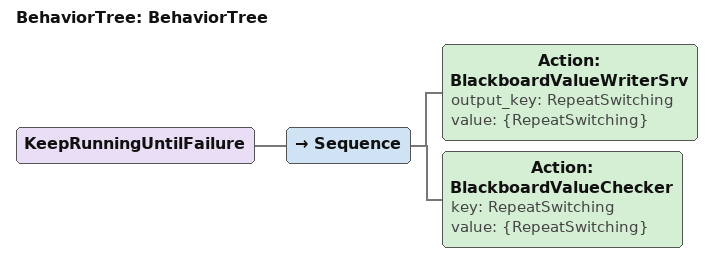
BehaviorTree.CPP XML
<?xml version="1.0"?>
<root main_tree_to_execute="BehaviorTree">
    <BehaviorTree ID="BehaviorTree">
        <KeepRunningUntilFailure>
            <Sequence>
                <Action ID="BlackboardValueWriterSrv" output_key="RepeatSwitching" value="{RepeatSwitching}"/>
                <Action ID="BlackboardValueChecker" key="RepeatSwitching" value="{RepeatSwitching}"/>
            </Sequence>
        </KeepRunningUntilFailure>
    </BehaviorTree>
</root>
